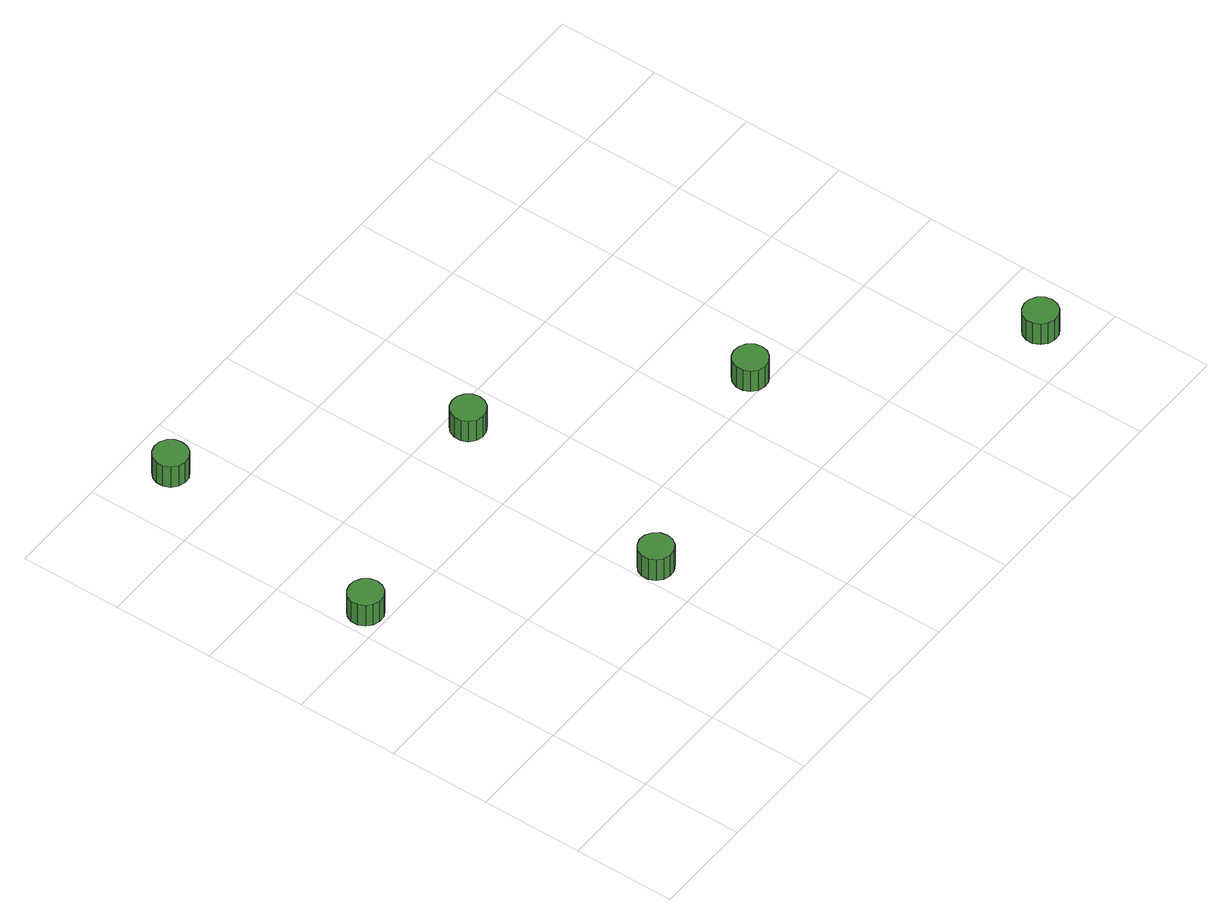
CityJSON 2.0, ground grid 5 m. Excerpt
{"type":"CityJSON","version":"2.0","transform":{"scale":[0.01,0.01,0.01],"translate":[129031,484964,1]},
"CityObjects":{
"tree1":{"type":"SolitaryVegetationObject","attributes":{"function":"something"},"geometry":[{"type":"MultiSurface","lod":"1","boundaries":[[[0,1,2,3,4,5,6,7,8,9,10,11,12,13,14]],[[15,16,17,18,19,20,21,22,23,24,25,26,27,28,29]],[[0,29,28,1]],[[1,28,27,2]],[[2,27,26,3]],[[3,26,25,4]],[[4,25,24,5]],[[5,24,23,6]],[[6,23,22,7]],[[7,22,21,8]],[[8,21,20,9]],[[9,20,19,10]],[[10,19,18,11]],[[11,18,17,12]],[[12,17,16,13]],[[13,16,15,14]],[[14,15,29,0]]]}]},
"tree2":{"type":"SolitaryVegetationObject","attributes":{"function":"something"},"geometry":[{"type":"MultiSurface","lod":"1","boundaries":[[[30,31,32,33,34,35,36,37,38,39,40,41,42,43,44]],[[45,46,47,48,49,50,51,52,53,54,55,56,57,58,59]],[[30,59,58,31]],[[31,58,57,32]],[[32,57,56,33]],[[33,56,55,34]],[[34,55,54,35]],[[35,54,53,36]],[[36,53,52,37]],[[37,52,51,38]],[[38,51,50,39]],[[39,50,49,40]],[[40,49,48,41]],[[41,48,47,42]],[[42,47,46,43]],[[43,46,45,44]],[[44,45,59,30]]]}]},
"tree3":{"type":"SolitaryVegetationObject","attributes":{"function":"something"},"geometry":[{"type":"MultiSurface","lod":"1","boundaries":[[[60,61,62,63,64,65,66,67,68,69,70,71,72,73,74]],[[75,76,77,78,79,80,81,82,83,84,85,86,87,88,89]],[[60,89,88,61]],[[61,88,87,62]],[[62,87,86,63]],[[63,86,85,64]],[[64,85,84,65]],[[65,84,83,66]],[[66,83,82,67]],[[67,82,81,68]],[[68,81,80,69]],[[69,80,79,70]],[[70,79,78,71]],[[71,78,77,72]],[[72,77,76,73]],[[73,76,75,74]],[[74,75,89,60]]]}]},
"tree4":{"type":"SolitaryVegetationObject","attributes":{"function":"something"},"geometry":[{"type":"MultiSurface","lod":"1","boundaries":[[[90,91,92,93,94,95,96,97,98,99,100,101,102,103,104]],[[105,106,107,108,109,110,111,112,113,114,115,116,117,118,119]],[[90,119,118,91]],[[91,118,117,92]],[[92,117,116,93]],[[93,116,115,94]],[[94,115,114,95]],[[95,114,113,96]],[[96,113,112,97]],[[97,112,111,98]],[[98,111,110,99]],[[99,110,109,100]],[[100,109,108,101]],[[101,108,107,102]],[[102,107,106,103]],[[103,106,105,104]],[[104,105,119,90]]]}]},
"tree5":{"type":"SolitaryVegetationObject","attributes":{"function":"something"},"geometry":[{"type":"MultiSurface","lod":"1","boundaries":[[[120,121,122,123,124,125,126,127,128,129,130,131,132,133,134]],[[135,136,137,138,139,140,141,142,143,144,145,146,147,148,149]],[[120,149,148,121]],[[121,148,147,122]],[[122,147,146,123]],[[123,146,145,124]],[[124,145,144,125]],[[125,144,143,126]],[[126,143,142,127]],[[127,142,141,128]],[[128,141,140,129]],[[129,140,139,130]],[[130,139,138,131]],[[131,138,137,132]],[[132,137,136,133]],[[133,136,135,134]],[[134,135,149,120]]]}]},
"tree6":{"type":"SolitaryVegetationObject","attributes":{"function":"something"},"geometry":[{"type":"MultiSurface","lod":"1","boundaries":[[[150,151,152,153,154,155,156,157,158,159,160,161,162,163,164]],[[165,166,167,168,169,170,171,172,173,174,175,176,177,178,179]],[[150,179,178,151]],[[151,178,177,152]],[[152,177,176,153]],[[153,176,175,154]],[[154,175,174,155]],[[155,174,173,156]],[[156,173,172,157]],[[157,172,171,158]],[[158,171,170,159]],[[159,170,169,160]],[[160,169,168,161]],[[161,168,167,162]],[[162,167,166,163]],[[163,166,165,164]],[[164,165,179,150]]]}]}
},
"vertices":[
[183,1586,223],[176,1621,223],[155,1649,223],[125,1666,223],[90,1670,223],[57,1659,223],[31,1636,223],[17,1604,223],[17,1569,223],[31,1537,223],[57,1514,223],[90,1503,223],[125,1506,223],[155,1524,223],[176,1552,223],[176,1552,94],[155,1524,94],[125,1506,94],[90,1503,94],[57,1514,94],[31,1537,94],[17,1569,94],[17,1604,94],[31,1636,94],[57,1659,94],[90,1670,94],[125,1666,94],[155,1649,94],[176,1621,94],[183,1586,94],
[380,2787,195],[373,2821,195],[353,2849,195],[322,2867,195],[288,2871,195],[254,2860,195],[228,2836,195],[214,2804,195],[214,2770,195],[228,2738,195],[254,2714,195],[288,2703,195],[322,2707,195],[353,2725,195],[373,2753,195],[373,2753,66],[353,2725,66],[322,2707,66],[288,2703,66],[254,2714,66],[228,2738,66],[214,2770,66],[214,2804,66],[228,2836,66],[254,2860,66],[288,2871,66],[322,2867,66],[353,2849,66],[373,2821,66],[380,2787,66],
[1146,713,236],[1139,748,236],[1118,776,236],[1088,793,236],[1053,797,236],[1020,786,236],[994,763,236],[980,731,236],[980,696,236],[994,664,236],[1020,641,236],[1053,630,236],[1088,634,236],[1118,651,236],[1139,679,236],[1139,679,107],[1118,651,107],[1088,634,107],[1053,630,107],[1020,641,107],[994,664,107],[980,696,107],[980,731,107],[994,763,107],[1020,786,107],[1053,797,107],[1088,793,107],[1118,776,107],[1139,748,107],[1146,713,107],
[1350,1881,222],[1343,1915,222],[1322,1943,222],[1292,1961,222],[1257,1964,222],[1224,1953,222],[1198,1930,222],[1184,1898,222],[1184,1863,222],[1198,1831,222],[1224,1808,222],[1257,1797,222],[1292,1801,222],[1322,1818,222],[1343,1847,222],[1343,1847,93],[1322,1818,93],[1292,1801,93],[1257,1797,93],[1224,1808,93],[1198,1831,93],[1184,1863,93],[1184,1898,93],[1198,1930,93],[1224,1953,93],[1257,1964,93],[1292,1961,93],[1322,1943,93],[1343,1915,93],[1350,1881,93],
[2313,1052,235],[2306,1086,235],[2285,1115,235],[2255,1132,235],[2220,1136,235],[2187,1125,235],[2161,1102,235],[2147,1070,235],[2147,1035,235],[2161,1003,235],[2187,979,235],[2220,969,235],[2255,972,235],[2285,990,235],[2306,1018,235],[2306,1018,106],[2285,990,106],[2255,972,106],[2220,969,106],[2187,979,106],[2161,1003,106],[2147,1035,106],[2147,1070,106],[2161,1102,106],[2187,1125,106],[2220,1136,106],[2255,1132,106],[2285,1115,106],[2306,1086,106],[2313,1052,106],
[3276,179,256],[3269,213,256],[3248,242,256],[3218,259,256],[3183,263,256],[3150,252,256],[3124,229,256],[3110,197,256],[3110,162,256],[3124,130,256],[3150,107,256],[3183,96,256],[3218,99,256],[3248,117,256],[3269,145,256],[3269,145,127],[3248,117,127],[3218,99,127],[3183,96,127],[3150,107,127],[3124,130,127],[3110,162,127],[3110,197,127],[3124,229,127],[3150,252,127],[3183,263,127],[3218,259,127],[3248,242,127],[3269,213,127],[3276,179,127]
]}
